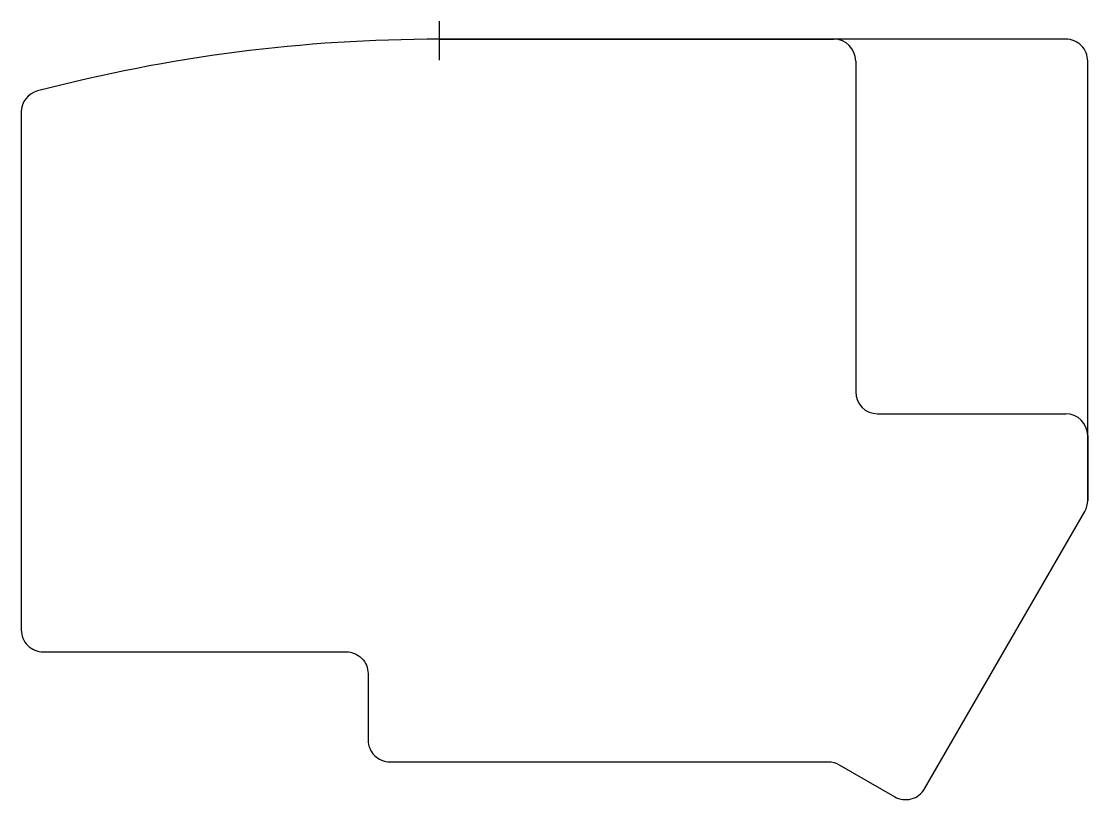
# Model space of a CAD drawing. Header units: millimetres. Extents: x -57 to 89, y -104 to 2.
import ezdxf

# ---------------------------------------------------------------- set-up
doc = ezdxf.new("R2010")
doc.units = ezdxf.units.MM
doc.layers.get('0').update_dxf_attribs({"linetype": 'CONTINUOUS'})

msp = doc.modelspace()

# ---------------------------------------------------------------- linework, layer by layer
for p, q in [((0, -2.88), (0, 2.46)), ((0, 0), (54.15, 0)), ((57.15, -3), (57.15, -48.42)), ((60.15, -51.41), (86, -51.41)), ((89, -54.42), (89, -63.32))]:
    msp.add_line(p, q)
msp.add_lwpolyline([(0, 0, 0.064101), (-55.16, -7.1, 0.341057), (-57.4, -10), (-57.4, -81.1, 0.414214), (-54.4, -84.1), (-12.8, -84.1, -0.414214), (-9.8, -87.1), (-9.8, -96.2, 0.414214), (-6.8, -99.2), (53.4, -99.2, -0.131652), (54.9, -99.6), (62.51, -104, 0.414214), (66.61, -102.9), (88.6, -64.82, 0.131652), (89, -63.32), (89, -3, 0.414214), (86, 0)], format="xyb", close=True)
for centre, start, end in [((54.15, -3), 0, 90), ((60.15, -48.42), 180, 270), ((86, -54.42), 0, 90)]:
    msp.add_arc(centre, 3, start, end)

doc.saveas('drawing.dxf')
